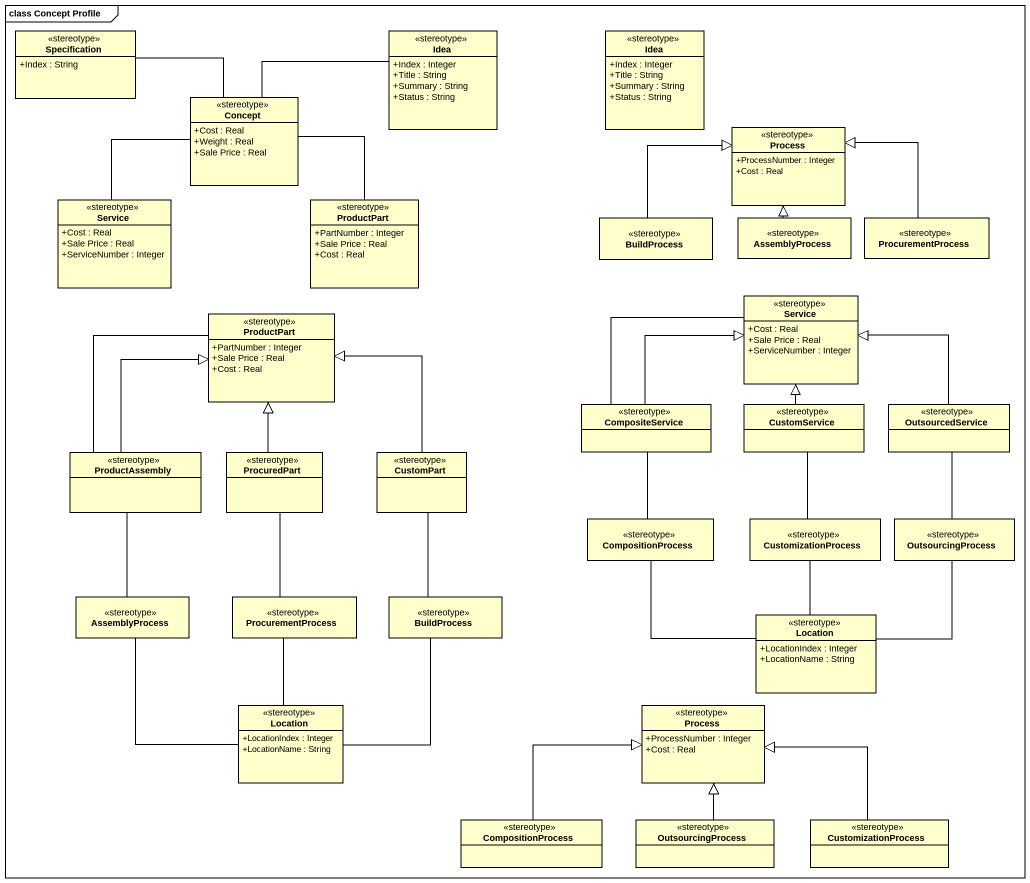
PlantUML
@startuml
mainframe class Concept Profile
hide circle
hide empty members
skinparam classAttributeIconSize 0
class Specification <<stereotype>> {
  +Index : String
}
class Idea <<stereotype>> {
  +Index : Integer
  +Title : String
  +Summary : String
  +Status : String
}
class "Idea" as Idea_2 <<stereotype>> {
  +Index : Integer
  +Title : String
  +Summary : String
  +Status : String
}
class Concept <<stereotype>> {
  +Cost : Real
  +Weight : Real
  +Sale Price : Real
}
class "Process" as Process_ <<stereotype>> {
  +ProcessNumber : Integer
  +Cost : Real
}
class Service <<stereotype>> {
  +Cost : Real
  +Sale Price : Real
  +ServiceNumber : Integer
}
class ProductPart <<stereotype>> {
  +PartNumber : Integer
  +Sale Price : Real
  +Cost : Real
}
class BuildProcess <<stereotype>>
class AssemblyProcess <<stereotype>>
class ProcurementProcess <<stereotype>>
class "Service" as Service_2 <<stereotype>> {
  +Cost : Real
  +Sale Price : Real
  +ServiceNumber : Integer
}
class "ProductPart" as ProductPart_2 <<stereotype>> {
  +PartNumber : Integer
  +Sale Price : Real
  +Cost : Real
}
class CompositeService <<stereotype>>
class CustomService <<stereotype>>
class OutsourcedService <<stereotype>>
class ProductAssembly <<stereotype>>
class ProcuredPart <<stereotype>>
class CustomPart <<stereotype>>
class CompositionProcess <<stereotype>>
class CustomizationProcess <<stereotype>>
class OutsourcingProcess <<stereotype>>
class "AssemblyProcess" as AssemblyProcess_2 <<stereotype>>
class "ProcurementProcess" as ProcurementProcess_2 <<stereotype>>
class "BuildProcess" as BuildProcess_2 <<stereotype>>
class Location <<stereotype>> {
  +LocationIndex : Integer
  +LocationName : String
}
class "Location" as Location_2 <<stereotype>> {
  +LocationIndex : Integer
  +LocationName : String
}
class "Process" as Process__2 <<stereotype>> {
  +ProcessNumber : Integer
  +Cost : Real
}
class "CompositionProcess" as CompositionProcess_2 <<stereotype>>
class "OutsourcingProcess" as OutsourcingProcess_2 <<stereotype>>
class "CustomizationProcess" as CustomizationProcess_2 <<stereotype>>
Concept -left- Specification
Concept -right- Idea
Service -up- Concept
ProductPart -up- Concept
BuildProcess -right-|> Process_
AssemblyProcess -up-|> Process_
ProcurementProcess -left-|> Process_
CompositeService -right-|> Service_2
CompositeService -right- Service_2
CustomService -up-|> Service_2
OutsourcedService -left-|> Service_2
ProductAssembly -up-|> ProductPart_2
ProductAssembly -up- ProductPart_2
ProcuredPart -up-|> ProductPart_2
CustomPart -up-|> ProductPart_2
CompositionProcess -up- CompositeService
CustomizationProcess -up- CustomService
OutsourcingProcess -up- OutsourcedService
AssemblyProcess_2 -up- ProductAssembly
ProcurementProcess_2 -up- ProcuredPart
BuildProcess_2 -up- CustomPart
Location -up- CompositionProcess
Location -up- CustomizationProcess
Location -up- OutsourcingProcess
Location_2 -up- AssemblyProcess_2
Location_2 -up- ProcurementProcess_2
Location_2 -up- BuildProcess_2
CompositionProcess_2 -right-|> Process__2
OutsourcingProcess_2 -up-|> Process__2
CustomizationProcess_2 -left-|> Process__2
@enduml
